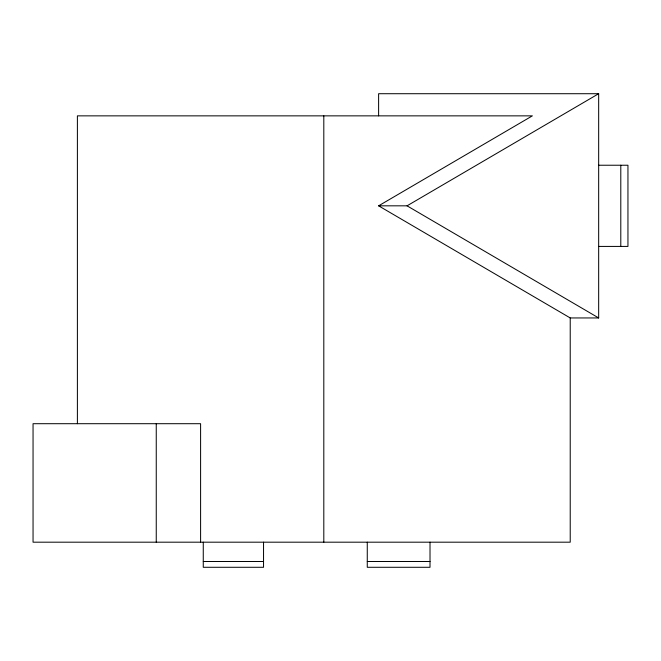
<?xml version="1.0" encoding="UTF-8"?>
<svg xmlns="http://www.w3.org/2000/svg" width="661" height="661" viewBox="0 0 661 661"><rect width="100%" height="100%" fill="white"/><g stroke="black" fill="none" stroke-linecap="round" stroke-linejoin="round"><path stroke-width="0.99" d="M378.613 115.857L378.613 93.713L598.668 93.713L598.668 317.949L570.22 317.949L378.613 205.827L532.369 115.857L77.395 115.857L77.395 423.701M378.613 205.827L407.06 205.827L598.668 93.713M598.668 165.233L627.95 165.233L627.95 246.421L598.668 246.421M203.266 561.503L263.541 561.503M367.268 561.503L430.014 561.503M407.06 205.827L598.668 317.949M620.795 165.233L620.795 246.421M570.22 317.949L570.22 542.185L33.05 542.185L33.05 423.701L200.597 423.701L200.597 542.185M430.014 542.185L430.014 567.287L367.268 567.287L367.268 542.185M323.807 115.857L323.807 542.185M263.541 542.185L263.541 567.287L203.266 567.287L203.266 542.185M156.252 423.701L156.252 542.185"/></g></svg>
